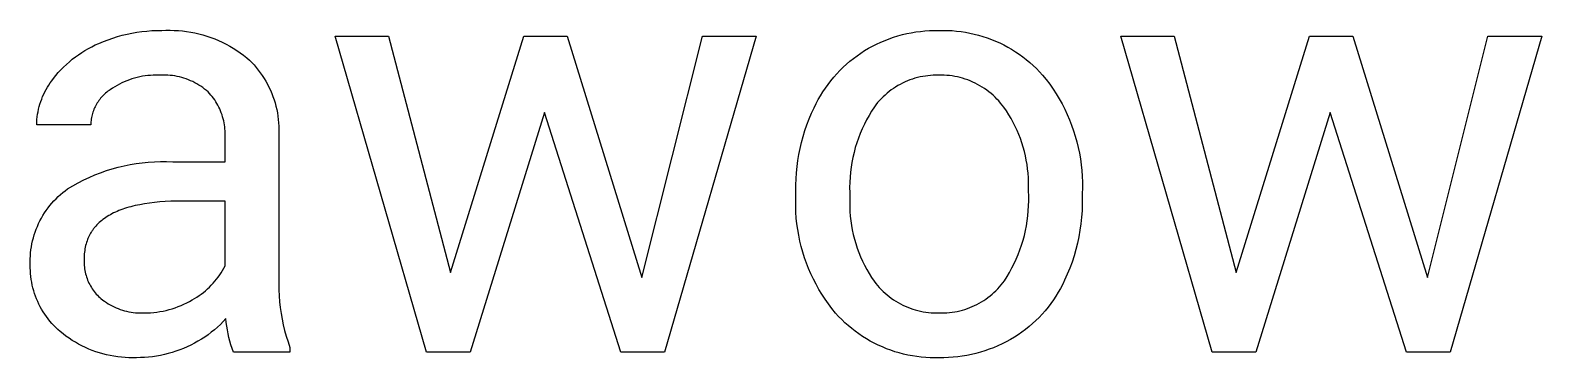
# Model space of a CAD drawing. Header units: millimetres. Extents: x 1383 to 4664, y -160 to 2132.
# Drawn here: x 3703.4 to 3797.7, y -18.7 to 1.7 of the extents above; entities that cross this region are included whole.
import ezdxf

# ---------------------------------------------------------------- set-up
doc = ezdxf.new("R2010")
doc.units = ezdxf.units.MM
doc.header["$MEASUREMENT"] = 0
doc.layers.add('Domyślny', color=7, linetype='Continuous', true_color=0x000000)

msp = doc.modelspace()

# ---------------------------------------------------------------- linework, layer by layer
at = {"layer": 'Domyślny'}
for p, q in [((3707.681, 0.915), (3707.967, 1.037)), ((3707.967, 1.037), (3708.257, 1.148)), ((3708.257, 1.148), (3708.55, 1.25)), ((3708.55, 1.25), (3708.847, 1.343)), ((3708.847, 1.343), (3709.146, 1.425)), ((3709.146, 1.425), (3709.448, 1.498)), ((3709.448, 1.498), (3709.753, 1.561)), ((3709.753, 1.561), (3710.059, 1.613)), ((3710.059, 1.613), (3710.366, 1.656)), ((3710.366, 1.656), (3710.675, 1.688)), ((3710.675, 1.688), (3710.985, 1.71)), ((3710.985, 1.71), (3711.296, 1.722)), ((3711.296, 1.722), (3711.606, 1.723)), ((3711.606, 1.723), (3711.866, 1.734)), ((3711.866, 1.734), (3712.125, 1.736)), ((3712.125, 1.736), (3712.384, 1.73)), ((3712.384, 1.73), (3712.643, 1.715)), ((3712.643, 1.715), (3712.902, 1.691)), ((3712.902, 1.691), (3713.159, 1.658)), ((3713.159, 1.658), (3713.415, 1.617)), ((3713.415, 1.617), (3713.67, 1.568)), ((3713.67, 1.568), (3713.923, 1.51)), ((3713.923, 1.51), (3714.174, 1.443)), ((3714.174, 1.443), (3714.422, 1.368)), ((3714.422, 1.368), (3714.668, 1.285)), ((3714.668, 1.285), (3714.91, 1.193)), ((3714.91, 1.193), (3715.15, 1.094)), ((3715.15, 1.094), (3715.386, 0.986)), ((3715.386, 0.986), (3715.619, 0.871)), ((3728.113, -18.327), (3722.419, 1.375)), ((3722.419, 1.375), (3725.756, 1.375)), ((3725.756, 1.375), (3729.619, -13.375)), ((3729.619, -13.375), (3734.188, 1.375)), ((3734.188, 1.375), (3736.89, 1.375)), ((3736.89, 1.375), (3741.552, -13.685)), ((3741.552, -13.685), (3745.322, 1.375)), ((3748.676, 1.375), (3742.966, -18.327)), ((3745.322, 1.375), (3748.676, 1.375)), ((3756.191, 0.877), (3756.45, 0.997)), ((3756.45, 0.997), (3756.713, 1.107)), ((3756.713, 1.107), (3756.979, 1.209)), ((3756.979, 1.209), (3757.248, 1.302)), ((3757.248, 1.302), (3757.521, 1.386)), ((3757.521, 1.386), (3757.796, 1.461)), ((3757.796, 1.461), (3758.073, 1.526)), ((3758.073, 1.526), (3758.353, 1.583)), ((3758.353, 1.583), (3758.634, 1.63)), ((3758.634, 1.63), (3758.917, 1.667)), ((3758.917, 1.667), (3759.2, 1.695)), ((3759.2, 1.695), (3759.485, 1.714)), ((3759.485, 1.714), (3759.77, 1.723)), ((3759.77, 1.723), (3760.055, 1.723)), ((3760.055, 1.723), (3760.335, 1.728)), ((3760.335, 1.728), (3760.615, 1.724)), ((3760.615, 1.724), (3760.895, 1.71)), ((3760.895, 1.71), (3761.175, 1.687)), ((3761.175, 1.687), (3761.453, 1.654)), ((3761.453, 1.654), (3761.73, 1.612)), ((3761.73, 1.612), (3762.006, 1.561)), ((3762.006, 1.561), (3762.279, 1.5)), ((3762.279, 1.5), (3762.551, 1.43)), ((3762.551, 1.43), (3762.819, 1.351)), ((3762.819, 1.351), (3763.085, 1.262)), ((3763.085, 1.262), (3763.348, 1.165)), ((3763.348, 1.165), (3763.608, 1.059)), ((3763.608, 1.059), (3763.863, 0.944)), ((3763.863, 0.944), (3764.115, 0.821)), ((3777.106, -18.327), (3771.412, 1.375)), ((3771.412, 1.375), (3774.75, 1.375)), ((3774.75, 1.375), (3778.613, -13.375)), ((3778.613, -13.375), (3783.181, 1.375)), ((3783.181, 1.375), (3785.884, 1.375)), ((3785.884, 1.375), (3790.545, -13.685)), ((3790.545, -13.685), (3794.315, 1.375)), ((3797.669, 1.375), (3791.959, -18.327)), ((3794.315, 1.375), (3797.669, 1.375)), ((3706.031, -0.076), (3706.222, 0.072)), ((3706.222, 0.072), (3706.417, 0.213)), ((3706.417, 0.213), (3706.617, 0.348)), ((3706.617, 0.348), (3706.822, 0.476)), ((3706.822, 0.476), (3707.031, 0.596)), ((3707.031, 0.596), (3707.244, 0.71)), ((3707.244, 0.71), (3707.461, 0.817)), ((3707.461, 0.817), (3707.681, 0.915)), ((3715.619, 0.871), (3715.847, 0.748)), ((3715.847, 0.748), (3716.071, 0.617)), ((3716.071, 0.617), (3716.291, 0.479)), ((3716.291, 0.479), (3716.506, 0.334)), ((3716.506, 0.334), (3716.715, 0.181)), ((3716.715, 0.181), (3716.92, 0.022)), ((3716.92, 0.022), (3717.073, -0.122)), ((3754.743, -0.02), (3754.97, 0.151)), ((3754.97, 0.151), (3755.202, 0.314)), ((3755.202, 0.314), (3755.44, 0.469)), ((3755.44, 0.469), (3755.686, 0.613)), ((3755.686, 0.613), (3755.936, 0.749)), ((3755.936, 0.749), (3756.191, 0.877)), ((3764.115, 0.821), (3764.362, 0.689)), ((3764.362, 0.689), (3764.605, 0.548)), ((3764.605, 0.548), (3764.843, 0.4)), ((3764.843, 0.4), (3765.075, 0.244)), ((3765.075, 0.244), (3765.303, 0.079)), ((3765.303, 0.079), (3765.524, -0.092)), ((3705.002, -1.092), (3705.159, -0.908)), ((3705.159, -0.908), (3705.322, -0.73)), ((3705.322, -0.73), (3705.491, -0.558)), ((3705.491, -0.558), (3705.665, -0.391)), ((3705.665, -0.391), (3705.846, -0.231)), ((3705.846, -0.231), (3706.031, -0.076)), ((3717.073, -0.122), (3717.22, -0.272)), ((3717.22, -0.272), (3717.362, -0.426)), ((3717.362, -0.426), (3717.499, -0.586)), ((3717.499, -0.586), (3717.63, -0.75)), ((3717.63, -0.75), (3717.756, -0.918)), ((3717.756, -0.918), (3717.876, -1.09)), ((3753.702, -0.981), (3753.897, -0.775)), ((3753.897, -0.775), (3754.099, -0.576)), ((3754.099, -0.576), (3754.308, -0.383)), ((3754.308, -0.383), (3754.522, -0.198)), ((3754.522, -0.198), (3754.743, -0.02)), ((3765.524, -0.092), (3765.74, -0.272)), ((3765.74, -0.272), (3765.949, -0.458)), ((3765.949, -0.458), (3766.152, -0.651)), ((3766.152, -0.651), (3766.348, -0.852)), ((3766.348, -0.852), (3766.537, -1.058)), ((3704.396, -1.96), (3704.478, -1.818)), ((3704.478, -1.818), (3704.564, -1.679)), ((3704.564, -1.679), (3704.655, -1.543)), ((3704.655, -1.543), (3704.751, -1.41)), ((3704.751, -1.41), (3704.852, -1.28)), ((3704.852, -1.28), (3705.002, -1.092)), ((3708.536, -1.874), (3708.397, -1.97)), ((3708.678, -1.784), (3708.536, -1.874)), ((3708.823, -1.699), (3708.678, -1.784)), ((3708.971, -1.618), (3708.823, -1.699)), ((3709.122, -1.543), (3708.971, -1.618)), ((3709.275, -1.473), (3709.122, -1.543)), ((3709.431, -1.408), (3709.275, -1.473)), ((3709.588, -1.349), (3709.431, -1.408)), ((3709.748, -1.295), (3709.588, -1.349)), ((3709.909, -1.247), (3709.748, -1.295)), ((3710.072, -1.204), (3709.909, -1.247)), ((3710.236, -1.167), (3710.072, -1.204)), ((3710.401, -1.135), (3710.236, -1.167)), ((3710.568, -1.109), (3710.401, -1.135)), ((3710.735, -1.089), (3710.568, -1.109)), ((3710.903, -1.075), (3710.735, -1.089)), ((3711.071, -1.066), (3710.903, -1.075)), ((3711.239, -1.063), (3711.071, -1.066)), ((3711.408, -1.066), (3711.239, -1.063)), ((3711.553, -1.058), (3711.408, -1.066)), ((3711.699, -1.055), (3711.553, -1.058)), ((3711.846, -1.057), (3711.699, -1.055)), ((3711.991, -1.064), (3711.846, -1.057)), ((3712.137, -1.076), (3711.991, -1.064)), ((3712.282, -1.094), (3712.137, -1.076)), ((3712.427, -1.116), (3712.282, -1.094)), ((3712.57, -1.143), (3712.427, -1.116)), ((3712.713, -1.175), (3712.57, -1.143)), ((3712.854, -1.212), (3712.713, -1.175)), ((3712.994, -1.254), (3712.854, -1.212)), ((3713.132, -1.301), (3712.994, -1.254)), ((3713.269, -1.352), (3713.132, -1.301)), ((3713.404, -1.408), (3713.269, -1.352)), ((3713.537, -1.469), (3713.404, -1.408)), ((3713.667, -1.534), (3713.537, -1.469)), ((3713.796, -1.604), (3713.667, -1.534)), ((3713.921, -1.678), (3713.796, -1.604)), ((3714.045, -1.757), (3713.921, -1.678)), ((3714.165, -1.84), (3714.045, -1.757)), ((3714.282, -1.927), (3714.165, -1.84)), ((3717.876, -1.09), (3717.99, -1.266)), ((3717.99, -1.266), (3718.098, -1.447)), ((3718.098, -1.447), (3718.199, -1.63)), ((3718.199, -1.63), (3718.295, -1.818)), ((3718.295, -1.818), (3718.384, -2.008)), ((3752.836, -2.103), (3752.994, -1.867)), ((3752.994, -1.867), (3753.16, -1.637)), ((3753.16, -1.637), (3753.333, -1.413)), ((3753.333, -1.413), (3753.514, -1.194)), ((3753.514, -1.194), (3753.702, -0.981)), ((3757.375, -1.803), (3757.236, -1.893)), ((3757.517, -1.717), (3757.375, -1.803)), ((3757.661, -1.636), (3757.517, -1.717)), ((3757.809, -1.56), (3757.661, -1.636)), ((3757.959, -1.49), (3757.809, -1.56)), ((3758.111, -1.424), (3757.959, -1.49)), ((3758.266, -1.364), (3758.111, -1.424)), ((3758.422, -1.309), (3758.266, -1.364)), ((3758.581, -1.26), (3758.422, -1.309)), ((3758.741, -1.216), (3758.581, -1.26)), ((3758.902, -1.178), (3758.741, -1.216)), ((3759.065, -1.145), (3758.902, -1.178)), ((3759.228, -1.117), (3759.065, -1.145)), ((3759.393, -1.096), (3759.228, -1.117)), ((3759.558, -1.08), (3759.393, -1.096)), ((3759.723, -1.07), (3759.558, -1.08)), ((3759.889, -1.065), (3759.723, -1.07)), ((3760.055, -1.066), (3759.889, -1.065)), ((3760.223, -1.065), (3760.055, -1.066)), ((3760.392, -1.069), (3760.223, -1.065)), ((3760.56, -1.079), (3760.392, -1.069)), ((3760.728, -1.095), (3760.56, -1.079)), ((3760.895, -1.116), (3760.728, -1.095)), ((3761.061, -1.143), (3760.895, -1.116)), ((3761.226, -1.176), (3761.061, -1.143)), ((3761.39, -1.215), (3761.226, -1.176)), ((3761.553, -1.26), (3761.39, -1.215)), ((3761.714, -1.309), (3761.553, -1.26)), ((3761.873, -1.365), (3761.714, -1.309)), ((3762.03, -1.426), (3761.873, -1.365)), ((3762.185, -1.492), (3762.03, -1.426)), ((3762.337, -1.564), (3762.185, -1.492)), ((3762.487, -1.641), (3762.337, -1.564)), ((3762.634, -1.723), (3762.487, -1.641)), ((3762.779, -1.81), (3762.634, -1.723)), ((3762.92, -1.902), (3762.779, -1.81)), ((3766.537, -1.058), (3766.765, -1.341)), ((3766.765, -1.341), (3766.983, -1.631)), ((3766.983, -1.631), (3767.191, -1.928)), ((3704.014, -2.865), (3704.065, -2.709)), ((3704.065, -2.709), (3704.121, -2.555)), ((3704.121, -2.555), (3704.182, -2.403)), ((3704.182, -2.403), (3704.248, -2.253)), ((3704.248, -2.253), (3704.32, -2.105)), ((3704.32, -2.105), (3704.396, -1.96)), ((3707.585, -2.795), (3707.539, -2.872)), ((3707.634, -2.719), (3707.585, -2.795)), ((3707.685, -2.646), (3707.634, -2.719)), ((3707.739, -2.574), (3707.685, -2.646)), ((3707.795, -2.504), (3707.739, -2.574)), ((3707.854, -2.436), (3707.795, -2.504)), ((3707.914, -2.37), (3707.854, -2.436)), ((3707.977, -2.306), (3707.914, -2.37)), ((3708.043, -2.244), (3707.977, -2.306)), ((3708.11, -2.184), (3708.043, -2.244)), ((3708.179, -2.127), (3708.11, -2.184)), ((3708.25, -2.072), (3708.179, -2.127)), ((3708.323, -2.02), (3708.25, -2.072)), ((3708.397, -1.97), (3708.323, -2.02)), ((3714.397, -2.018), (3714.282, -1.927)), ((3714.508, -2.113), (3714.397, -2.018)), ((3714.595, -2.207), (3714.508, -2.113)), ((3714.68, -2.304), (3714.595, -2.207)), ((3714.76, -2.404), (3714.68, -2.304)), ((3714.838, -2.507), (3714.76, -2.404)), ((3714.912, -2.612), (3714.838, -2.507)), ((3714.982, -2.719), (3714.912, -2.612)), ((3715.049, -2.829), (3714.982, -2.719)), ((3718.384, -2.008), (3718.466, -2.201)), ((3718.466, -2.201), (3718.541, -2.397)), ((3718.541, -2.397), (3718.61, -2.595)), ((3718.61, -2.595), (3718.673, -2.796)), ((3718.673, -2.796), (3718.728, -2.998)), ((3752.41, -2.84), (3752.544, -2.59)), ((3752.544, -2.59), (3752.686, -2.344)), ((3752.686, -2.344), (3752.836, -2.103)), ((3756.252, -2.778), (3756.148, -2.907)), ((3756.361, -2.653), (3756.252, -2.778)), ((3756.475, -2.532), (3756.361, -2.653)), ((3756.592, -2.415), (3756.475, -2.532)), ((3756.714, -2.302), (3756.592, -2.415)), ((3756.839, -2.193), (3756.714, -2.302)), ((3756.968, -2.089), (3756.839, -2.193)), ((3757.1, -1.989), (3756.968, -2.089)), ((3757.236, -1.893), (3757.1, -1.989)), ((3763.058, -1.999), (3762.92, -1.902)), ((3763.192, -2.1), (3763.058, -1.999)), ((3763.323, -2.206), (3763.192, -2.1)), ((3763.45, -2.317), (3763.323, -2.206)), ((3763.573, -2.432), (3763.45, -2.317)), ((3763.693, -2.551), (3763.573, -2.432)), ((3763.808, -2.674), (3763.693, -2.551)), ((3763.918, -2.801), (3763.808, -2.674)), ((3764.025, -2.932), (3763.918, -2.801)), ((3767.191, -1.928), (3767.389, -2.233)), ((3767.389, -2.233), (3767.577, -2.543)), ((3767.577, -2.543), (3767.754, -2.86)), ((3703.827, -3.828), (3703.844, -3.665)), ((3703.844, -3.665), (3703.867, -3.503)), ((3703.867, -3.503), (3703.896, -3.342)), ((3703.896, -3.342), (3703.93, -3.181)), ((3703.93, -3.181), (3703.969, -3.022)), ((3703.969, -3.022), (3704.014, -2.865)), ((3707.228, -3.71), (3707.213, -3.798)), ((3707.246, -3.622), (3707.228, -3.71)), ((3707.267, -3.534), (3707.246, -3.622)), ((3707.291, -3.448), (3707.267, -3.534)), ((3707.318, -3.362), (3707.291, -3.448)), ((3707.348, -3.278), (3707.318, -3.362)), ((3707.381, -3.194), (3707.348, -3.278)), ((3707.416, -3.111), (3707.381, -3.194)), ((3707.454, -3.03), (3707.416, -3.111)), ((3707.495, -2.95), (3707.454, -3.03)), ((3707.539, -2.872), (3707.495, -2.95)), ((3715.112, -2.942), (3715.049, -2.829)), ((3715.171, -3.056), (3715.112, -2.942)), ((3715.226, -3.172), (3715.171, -3.056)), ((3715.277, -3.29), (3715.226, -3.172)), ((3715.324, -3.41), (3715.277, -3.29)), ((3715.367, -3.531), (3715.324, -3.41)), ((3715.406, -3.653), (3715.367, -3.531)), ((3715.44, -3.777), (3715.406, -3.653)), ((3718.728, -2.998), (3718.776, -3.203)), ((3718.776, -3.203), (3718.817, -3.409)), ((3718.817, -3.409), (3718.851, -3.616)), ((3718.851, -3.616), (3718.879, -3.824)), ((3735.476, -3.396), (3730.834, -18.327)), ((3740.244, -18.327), (3735.476, -3.396)), ((3751.978, -3.797), (3752.126, -3.443)), ((3752.126, -3.443), (3752.285, -3.095)), ((3752.285, -3.095), (3752.41, -2.84)), ((3755.716, -3.571), (3755.565, -3.845)), ((3755.877, -3.302), (3755.716, -3.571)), ((3756.047, -3.039), (3755.877, -3.302)), ((3756.148, -2.907), (3756.047, -3.039)), ((3764.126, -3.066), (3764.025, -2.932)), ((3764.283, -3.295), (3764.126, -3.066)), ((3764.432, -3.528), (3764.283, -3.295)), ((3764.573, -3.767), (3764.432, -3.528)), ((3764.706, -4.01), (3764.573, -3.767)), ((3767.754, -2.86), (3767.92, -3.183)), ((3767.92, -3.183), (3768.075, -3.511)), ((3768.075, -3.511), (3768.218, -3.845)), ((3784.47, -3.396), (3779.828, -18.327)), ((3789.237, -18.327), (3784.47, -3.396)), ((3703.81, -4.156), (3703.815, -3.992)), ((3707.182, -4.156), (3703.81, -4.156)), ((3703.815, -3.992), (3703.827, -3.828)), ((3707.185, -4.066), (3707.182, -4.156)), ((3707.191, -3.976), (3707.185, -4.066)), ((3707.201, -3.887), (3707.191, -3.976)), ((3707.213, -3.798), (3707.201, -3.887)), ((3715.471, -3.902), (3715.44, -3.777)), ((3715.497, -4.028), (3715.471, -3.902)), ((3715.519, -4.155), (3715.497, -4.028)), ((3715.537, -4.282), (3715.519, -4.155)), ((3715.55, -4.41), (3715.537, -4.282)), ((3715.559, -4.538), (3715.55, -4.41)), ((3715.563, -4.667), (3715.559, -4.538)), ((3715.564, -4.795), (3715.563, -4.667)), ((3718.879, -3.824), (3718.899, -4.033)), ((3718.899, -4.033), (3718.911, -4.243)), ((3718.911, -4.243), (3718.917, -4.453)), ((3718.917, -4.453), (3718.916, -4.662)), ((3718.916, -4.662), (3718.916, -13.723)), ((3751.605, -4.885), (3751.718, -4.519)), ((3751.718, -4.519), (3751.842, -4.156)), ((3751.842, -4.156), (3751.978, -3.797)), ((3755.168, -4.696), (3755.055, -4.989)), ((3755.29, -4.408), (3755.168, -4.696)), ((3755.423, -4.124), (3755.29, -4.408)), ((3755.565, -3.845), (3755.423, -4.124)), ((3764.831, -4.257), (3764.706, -4.01)), ((3764.948, -4.508), (3764.831, -4.257)), ((3765.056, -4.763), (3764.948, -4.508)), ((3768.218, -3.845), (3768.351, -4.182)), ((3768.351, -4.182), (3768.472, -4.525)), ((3768.472, -4.525), (3768.581, -4.871)), ((3715.559, -4.924), (3715.564, -4.795)), ((3715.559, -6.471), (3715.559, -4.924)), ((3751.342, -6.005), (3751.418, -5.629)), ((3751.418, -5.629), (3751.505, -5.255)), ((3751.505, -5.255), (3751.605, -4.885)), ((3754.861, -5.584), (3754.78, -5.887)), ((3754.953, -5.285), (3754.861, -5.584)), ((3755.055, -4.989), (3754.953, -5.285)), ((3765.156, -5.021), (3765.056, -4.763)), ((3765.247, -5.283), (3765.156, -5.021)), ((3765.33, -5.548), (3765.247, -5.283)), ((3765.403, -5.815), (3765.33, -5.548)), ((3768.581, -4.871), (3768.679, -5.22)), ((3768.679, -5.22), (3768.764, -5.573)), ((3768.764, -5.573), (3768.838, -5.928)), ((3709.632, -6.635), (3710.009, -6.572)), ((3710.009, -6.572), (3710.388, -6.522)), ((3710.388, -6.522), (3710.768, -6.486)), ((3710.768, -6.486), (3711.15, -6.462)), ((3711.15, -6.462), (3711.532, -6.452)), ((3711.532, -6.452), (3711.914, -6.455)), ((3711.914, -6.455), (3712.296, -6.471)), ((3712.296, -6.471), (3715.559, -6.471)), ((3751.228, -6.763), (3751.279, -6.383)), ((3751.279, -6.383), (3751.342, -6.005)), ((3754.648, -6.499), (3754.598, -6.809)), ((3754.709, -6.192), (3754.648, -6.499)), ((3754.78, -5.887), (3754.709, -6.192)), ((3765.468, -6.084), (3765.403, -5.815)), ((3765.524, -6.355), (3765.468, -6.084)), ((3765.57, -6.628), (3765.524, -6.355)), ((3768.838, -5.928), (3768.899, -6.286)), ((3768.899, -6.286), (3768.949, -6.646)), ((3706.74, -7.597), (3707.085, -7.434)), ((3707.085, -7.434), (3707.436, -7.282)), ((3707.436, -7.282), (3707.792, -7.143)), ((3707.792, -7.143), (3708.153, -7.016)), ((3708.153, -7.016), (3708.517, -6.901)), ((3708.517, -6.901), (3708.886, -6.8)), ((3708.886, -6.8), (3709.257, -6.711)), ((3709.257, -6.711), (3709.632, -6.635)), ((3751.152, -7.91), (3751.165, -7.527)), ((3751.165, -7.527), (3751.19, -7.145)), ((3751.19, -7.145), (3751.228, -6.763)), ((3754.53, -7.431), (3754.513, -7.744)), ((3754.559, -7.119), (3754.53, -7.431)), ((3754.598, -6.809), (3754.559, -7.119)), ((3765.608, -6.903), (3765.57, -6.628)), ((3765.637, -7.179), (3765.608, -6.903)), ((3765.656, -7.455), (3765.637, -7.179)), ((3765.666, -7.732), (3765.656, -7.455)), ((3768.949, -6.646), (3768.986, -7.007)), ((3768.986, -7.007), (3769.011, -7.369)), ((3769.011, -7.369), (3769.024, -7.732)), ((3705.293, -8.511), (3705.439, -8.389)), ((3705.439, -8.389), (3705.588, -8.271)), ((3705.588, -8.271), (3705.741, -8.159)), ((3705.741, -8.159), (3706.068, -7.96)), ((3706.068, -7.96), (3706.401, -7.773)), ((3706.401, -7.773), (3706.74, -7.597)), ((3751.152, -8.294), (3751.152, -7.91)), ((3751.152, -8.531), (3751.152, -8.294)), ((3754.513, -7.744), (3754.506, -8.057)), ((3754.506, -8.057), (3754.51, -8.371)), ((3754.51, -8.371), (3754.525, -8.683)), ((3765.659, -8.286), (3765.667, -8.009)), ((3765.672, -8.596), (3765.659, -8.286)), ((3765.667, -8.009), (3765.666, -7.732)), ((3769.024, -8.095), (3769.012, -8.457)), ((3769.012, -8.457), (3769.012, -8.694)), ((3769.024, -7.732), (3769.024, -8.095)), ((3704.407, -9.497), (3704.519, -9.343)), ((3704.519, -9.343), (3704.636, -9.194)), ((3704.636, -9.194), (3704.758, -9.048)), ((3704.758, -9.048), (3704.885, -8.907)), ((3704.885, -8.907), (3705.016, -8.77)), ((3705.016, -8.77), (3705.153, -8.638)), ((3705.153, -8.638), (3705.293, -8.511)), ((3709.174, -9.421), (3709.055, -9.464)), ((3709.296, -9.379), (3709.174, -9.421)), ((3709.42, -9.34), (3709.296, -9.379)), ((3709.548, -9.302), (3709.42, -9.34)), ((3709.679, -9.265), (3709.548, -9.302)), ((3709.813, -9.231), (3709.679, -9.265)), ((3709.95, -9.198), (3709.813, -9.231)), ((3710.233, -9.138), (3709.95, -9.198)), ((3710.528, -9.085), (3710.233, -9.138)), ((3710.835, -9.039), (3710.528, -9.085)), ((3711.154, -9.001), (3710.835, -9.039)), ((3711.485, -8.969), (3711.154, -9.001)), ((3711.829, -8.944), (3711.485, -8.969)), ((3712.184, -8.926), (3711.829, -8.944)), ((3712.551, -8.916), (3712.184, -8.926)), ((3712.93, -8.912), (3712.551, -8.916)), ((3715.559, -8.912), (3712.93, -8.912)), ((3715.559, -12.944), (3715.559, -8.912)), ((3751.141, -8.892), (3751.152, -8.531)), ((3751.141, -9.254), (3751.141, -8.892)), ((3751.154, -9.615), (3751.141, -9.254)), ((3754.525, -8.683), (3754.515, -8.975)), ((3754.515, -8.975), (3754.516, -9.267)), ((3754.516, -9.267), (3754.527, -9.559)), ((3765.649, -9.527), (3765.667, -9.217)), ((3765.667, -9.217), (3765.675, -8.907)), ((3765.675, -8.907), (3765.672, -8.596)), ((3769.012, -9.103), (3768.997, -9.512)), ((3769.012, -8.694), (3769.012, -9.103)), ((3703.853, -10.49), (3703.931, -10.317)), ((3703.931, -10.317), (3704.015, -10.147)), ((3704.015, -10.147), (3704.104, -9.979)), ((3704.104, -9.979), (3704.2, -9.815)), ((3704.2, -9.815), (3704.301, -9.654)), ((3704.301, -9.654), (3704.407, -9.497)), ((3707.632, -10.324), (3707.562, -10.396)), ((3707.706, -10.255), (3707.632, -10.324)), ((3707.783, -10.187), (3707.706, -10.255)), ((3707.863, -10.121), (3707.783, -10.187)), ((3707.945, -10.056), (3707.863, -10.121)), ((3708.031, -9.994), (3707.945, -10.056)), ((3708.12, -9.933), (3708.031, -9.994)), ((3708.212, -9.873), (3708.12, -9.933)), ((3708.307, -9.816), (3708.212, -9.873)), ((3708.404, -9.761), (3708.307, -9.816)), ((3708.505, -9.707), (3708.404, -9.761)), ((3708.609, -9.655), (3708.505, -9.707)), ((3708.716, -9.604), (3708.609, -9.655)), ((3708.826, -9.556), (3708.716, -9.604)), ((3708.939, -9.509), (3708.826, -9.556)), ((3709.055, -9.464), (3708.939, -9.509)), ((3751.18, -9.975), (3751.154, -9.615)), ((3751.217, -10.335), (3751.18, -9.975)), ((3751.267, -10.693), (3751.217, -10.335)), ((3754.527, -9.559), (3754.548, -9.85)), ((3754.548, -9.85), (3754.579, -10.14)), ((3754.579, -10.14), (3754.621, -10.429)), ((3765.531, -10.451), (3765.581, -10.145)), ((3765.581, -10.145), (3765.62, -9.836)), ((3765.62, -9.836), (3765.649, -9.527)), ((3768.926, -10.327), (3768.869, -10.731)), ((3768.969, -9.92), (3768.926, -10.327)), ((3768.997, -9.512), (3768.969, -9.92)), ((3703.556, -11.391), (3703.603, -11.207)), ((3703.603, -11.207), (3703.656, -11.024)), ((3703.656, -11.024), (3703.716, -10.844)), ((3703.716, -10.844), (3703.781, -10.666)), ((3703.781, -10.666), (3703.853, -10.49)), ((3706.982, -11.299), (3706.948, -11.392)), ((3707.001, -11.253), (3706.982, -11.299)), ((3707.02, -11.208), (3707.001, -11.253)), ((3707.04, -11.163), (3707.02, -11.208)), ((3707.06, -11.119), (3707.04, -11.163)), ((3707.082, -11.075), (3707.06, -11.119)), ((3707.104, -11.031), (3707.082, -11.075)), ((3707.127, -10.988), (3707.104, -11.031)), ((3707.151, -10.946), (3707.127, -10.988)), ((3707.175, -10.904), (3707.151, -10.946)), ((3707.2, -10.862), (3707.175, -10.904)), ((3707.226, -10.821), (3707.2, -10.862)), ((3707.253, -10.78), (3707.226, -10.821)), ((3707.281, -10.74), (3707.253, -10.78)), ((3707.309, -10.7), (3707.281, -10.74)), ((3707.338, -10.66), (3707.309, -10.7)), ((3707.367, -10.621), (3707.338, -10.66)), ((3707.398, -10.582), (3707.367, -10.621)), ((3707.429, -10.544), (3707.398, -10.582)), ((3707.494, -10.469), (3707.429, -10.544)), ((3707.562, -10.396), (3707.494, -10.469)), ((3751.329, -11.049), (3751.267, -10.693)), ((3751.403, -11.403), (3751.329, -11.049)), ((3754.621, -10.429), (3754.672, -10.716)), ((3754.672, -10.716), (3754.733, -11.002)), ((3754.733, -11.002), (3754.805, -11.285)), ((3754.805, -11.285), (3754.886, -11.565)), ((3765.32, -11.358), (3765.401, -11.058)), ((3765.401, -11.058), (3765.471, -10.756)), ((3765.471, -10.756), (3765.531, -10.451)), ((3768.798, -11.134), (3768.712, -11.534)), ((3768.869, -10.731), (3768.798, -11.134)), ((3703.417, -12.329), (3703.432, -12.139)), ((3703.432, -12.139), (3703.453, -11.951)), ((3703.453, -11.951), (3703.481, -11.763)), ((3703.481, -11.763), (3703.515, -11.576)), ((3703.515, -11.576), (3703.556, -11.391)), ((3706.779, -12.196), (3706.771, -12.305)), ((3706.789, -12.09), (3706.779, -12.196)), ((3706.803, -11.985), (3706.789, -12.09)), ((3706.82, -11.881), (3706.803, -11.985)), ((3706.839, -11.78), (3706.82, -11.881)), ((3706.862, -11.68), (3706.839, -11.78)), ((3706.887, -11.582), (3706.862, -11.68)), ((3706.916, -11.486), (3706.887, -11.582)), ((3706.948, -11.392), (3706.916, -11.486)), ((3751.488, -11.754), (3751.403, -11.403)), ((3751.586, -12.102), (3751.488, -11.754)), ((3751.695, -12.446), (3751.586, -12.102)), ((3754.886, -11.565), (3754.977, -11.843)), ((3754.977, -11.843), (3755.077, -12.117)), ((3755.077, -12.117), (3755.187, -12.387)), ((3764.898, -12.526), (3765.018, -12.239)), ((3765.018, -12.239), (3765.129, -11.949)), ((3765.129, -11.949), (3765.23, -11.655)), ((3765.23, -11.655), (3765.32, -11.358)), ((3768.614, -11.931), (3768.501, -12.324)), ((3768.712, -11.534), (3768.614, -11.931)), ((3703.407, -12.708), (3703.409, -12.518)), ((3703.412, -12.898), (3703.407, -12.708)), ((3703.409, -12.518), (3703.417, -12.329)), ((3703.411, -13.078), (3703.412, -12.898)), ((3703.416, -13.259), (3703.411, -13.078)), ((3706.765, -12.527), (3706.762, -12.63)), ((3706.762, -12.63), (3706.762, -12.733)), ((3706.762, -12.733), (3706.765, -12.836)), ((3706.767, -12.415), (3706.765, -12.527)), ((3706.765, -12.836), (3706.772, -12.939)), ((3706.771, -12.305), (3706.767, -12.415)), ((3706.772, -12.939), (3706.782, -13.041)), ((3706.782, -13.041), (3706.796, -13.143)), ((3706.796, -13.143), (3706.813, -13.245)), ((3715.4, -13.237), (3715.482, -13.092)), ((3715.482, -13.092), (3715.559, -12.944)), ((3751.816, -12.787), (3751.695, -12.446)), ((3751.949, -13.123), (3751.816, -12.787)), ((3752.092, -13.455), (3751.949, -13.123)), ((3755.187, -12.387), (3755.306, -12.653)), ((3755.306, -12.653), (3755.435, -12.915)), ((3755.435, -12.915), (3755.572, -13.173)), ((3755.572, -13.173), (3755.719, -13.425)), ((3764.479, -13.358), (3764.628, -13.085)), ((3764.628, -13.085), (3764.767, -12.808)), ((3764.767, -12.808), (3764.898, -12.526)), ((3768.235, -13.097), (3768.082, -13.476)), ((3768.375, -12.713), (3768.235, -13.097)), ((3768.501, -12.324), (3768.375, -12.713)), ((3703.427, -13.439), (3703.416, -13.259)), ((3703.444, -13.619), (3703.427, -13.439)), ((3703.468, -13.798), (3703.444, -13.619)), ((3703.498, -13.976), (3703.468, -13.798)), ((3703.533, -14.153), (3703.498, -13.976)), ((3706.813, -13.245), (3706.833, -13.345)), ((3706.833, -13.345), (3706.857, -13.446)), ((3706.857, -13.446), (3706.885, -13.545)), ((3706.885, -13.545), (3706.915, -13.643)), ((3706.915, -13.643), (3706.949, -13.74)), ((3706.949, -13.74), (3706.986, -13.836)), ((3706.986, -13.836), (3707.026, -13.931)), ((3707.026, -13.931), (3707.07, -14.024)), ((3707.07, -14.024), (3707.117, -14.116)), ((3707.117, -14.116), (3707.166, -14.206)), ((3714.697, -14.163), (3714.811, -14.041)), ((3714.811, -14.041), (3714.92, -13.916)), ((3714.92, -13.916), (3715.025, -13.787)), ((3715.025, -13.787), (3715.126, -13.654)), ((3715.126, -13.654), (3715.222, -13.518)), ((3715.222, -13.518), (3715.314, -13.379)), ((3715.314, -13.379), (3715.4, -13.237)), ((3718.916, -13.723), (3718.907, -14.09)), ((3718.907, -14.09), (3718.911, -14.456)), ((3752.247, -13.781), (3752.092, -13.455)), ((3752.413, -14.102), (3752.247, -13.781)), ((3752.59, -14.418), (3752.413, -14.102)), ((3755.719, -13.425), (3755.874, -13.672)), ((3755.874, -13.672), (3756.038, -13.914)), ((3756.038, -13.914), (3756.139, -14.047)), ((3756.139, -14.047), (3756.246, -14.177)), ((3763.955, -14.144), (3764.056, -14.017)), ((3764.056, -14.017), (3764.154, -13.887)), ((3764.154, -13.887), (3764.321, -13.625)), ((3764.321, -13.625), (3764.479, -13.358)), ((3767.792, -14.104), (3767.66, -14.354)), ((3767.916, -13.85), (3767.792, -14.104)), ((3768.082, -13.476), (3767.916, -13.85)), ((3703.575, -14.329), (3703.533, -14.153)), ((3703.623, -14.503), (3703.575, -14.329)), ((3703.677, -14.675), (3703.623, -14.503)), ((3703.736, -14.845), (3703.677, -14.675)), ((3703.801, -15.014), (3703.736, -14.845)), ((3703.872, -15.18), (3703.801, -15.014)), ((3707.166, -14.206), (3707.219, -14.294)), ((3707.219, -14.294), (3707.274, -14.381)), ((3707.274, -14.381), (3707.333, -14.466)), ((3707.333, -14.466), (3707.394, -14.548)), ((3707.394, -14.548), (3707.458, -14.629)), ((3707.458, -14.629), (3707.525, -14.707)), ((3707.525, -14.707), (3707.594, -14.783)), ((3707.594, -14.783), (3707.666, -14.857)), ((3707.666, -14.857), (3707.74, -14.928)), ((3707.74, -14.928), (3707.817, -14.997)), ((3707.817, -14.997), (3707.926, -15.082)), ((3713.34, -15.166), (3713.511, -15.069)), ((3713.511, -15.069), (3713.655, -14.987)), ((3713.655, -14.987), (3713.797, -14.9)), ((3713.797, -14.9), (3713.936, -14.808)), ((3713.936, -14.808), (3714.072, -14.711)), ((3714.072, -14.711), (3714.204, -14.61)), ((3714.204, -14.61), (3714.333, -14.505)), ((3714.333, -14.505), (3714.458, -14.395)), ((3714.458, -14.395), (3714.58, -14.281)), ((3714.58, -14.281), (3714.697, -14.163)), ((3718.911, -14.456), (3718.927, -14.822)), ((3718.927, -14.822), (3718.955, -15.187)), ((3752.777, -14.727), (3752.59, -14.418)), ((3752.974, -15.029), (3752.777, -14.727)), ((3753.182, -15.325), (3752.974, -15.029)), ((3756.246, -14.177), (3756.356, -14.302)), ((3756.356, -14.302), (3756.471, -14.424)), ((3756.471, -14.424), (3756.59, -14.542)), ((3756.59, -14.542), (3756.712, -14.656)), ((3756.712, -14.656), (3756.839, -14.765)), ((3756.839, -14.765), (3756.97, -14.87)), ((3756.97, -14.87), (3757.104, -14.971)), ((3757.104, -14.971), (3757.241, -15.066)), ((3757.241, -15.066), (3757.382, -15.157)), ((3762.866, -15.113), (3763.001, -15.022)), ((3763.001, -15.022), (3763.132, -14.927)), ((3763.132, -14.927), (3763.261, -14.827)), ((3763.261, -14.827), (3763.386, -14.723)), ((3763.386, -14.723), (3763.507, -14.615)), ((3763.507, -14.615), (3763.625, -14.503)), ((3763.625, -14.503), (3763.739, -14.387)), ((3763.739, -14.387), (3763.849, -14.267)), ((3763.849, -14.267), (3763.955, -14.144)), ((3767.215, -15.076), (3767.05, -15.306)), ((3767.371, -14.84), (3767.215, -15.076)), ((3767.52, -14.6), (3767.371, -14.84)), ((3767.66, -14.354), (3767.52, -14.6)), ((3703.949, -15.343), (3703.872, -15.18)), ((3704.031, -15.504), (3703.949, -15.343)), ((3704.119, -15.662), (3704.031, -15.504)), ((3704.212, -15.817), (3704.119, -15.662)), ((3704.31, -15.968), (3704.212, -15.817)), ((3704.414, -16.116), (3704.31, -15.968)), ((3707.926, -15.082), (3708.038, -15.163)), ((3708.038, -15.163), (3708.153, -15.24)), ((3708.153, -15.24), (3708.271, -15.314)), ((3708.271, -15.314), (3708.391, -15.383)), ((3708.391, -15.383), (3708.513, -15.448)), ((3708.513, -15.448), (3708.637, -15.509)), ((3708.637, -15.509), (3708.764, -15.565)), ((3708.764, -15.565), (3708.892, -15.618)), ((3708.892, -15.618), (3709.022, -15.665)), ((3709.022, -15.665), (3709.153, -15.709)), ((3709.153, -15.709), (3709.286, -15.747)), ((3709.286, -15.747), (3709.42, -15.781)), ((3709.42, -15.781), (3709.556, -15.811)), ((3709.556, -15.811), (3709.692, -15.836)), ((3709.692, -15.836), (3709.829, -15.856)), ((3709.829, -15.856), (3709.966, -15.872)), ((3709.966, -15.872), (3710.104, -15.883)), ((3710.104, -15.883), (3710.243, -15.889)), ((3710.243, -15.889), (3710.381, -15.89)), ((3710.381, -15.89), (3710.519, -15.886)), ((3710.519, -15.886), (3710.716, -15.883)), ((3710.716, -15.883), (3710.911, -15.873)), ((3710.911, -15.873), (3711.107, -15.857)), ((3711.107, -15.857), (3711.302, -15.834)), ((3711.302, -15.834), (3711.495, -15.805)), ((3711.495, -15.805), (3711.688, -15.769)), ((3711.688, -15.769), (3711.88, -15.727)), ((3711.88, -15.727), (3712.07, -15.678)), ((3712.07, -15.678), (3712.258, -15.624)), ((3712.258, -15.624), (3712.445, -15.562)), ((3712.445, -15.562), (3712.629, -15.495)), ((3712.629, -15.495), (3712.811, -15.422)), ((3712.811, -15.422), (3712.99, -15.342)), ((3712.99, -15.342), (3713.167, -15.257)), ((3713.167, -15.257), (3713.34, -15.166)), ((3718.955, -15.187), (3718.995, -15.551)), ((3718.995, -15.551), (3719.046, -15.914)), ((3719.046, -15.914), (3719.11, -16.275)), ((3753.4, -15.614), (3753.182, -15.325)), ((3753.627, -15.895), (3753.4, -15.614)), ((3753.816, -16.101), (3753.627, -15.895)), ((3757.382, -15.157), (3757.525, -15.243)), ((3757.525, -15.243), (3757.672, -15.324)), ((3757.672, -15.324), (3757.821, -15.4)), ((3757.821, -15.4), (3757.973, -15.471)), ((3757.973, -15.471), (3758.127, -15.536)), ((3758.127, -15.536), (3758.283, -15.596)), ((3758.283, -15.596), (3758.441, -15.65)), ((3758.441, -15.65), (3758.601, -15.7)), ((3758.601, -15.7), (3758.763, -15.743)), ((3758.763, -15.743), (3758.926, -15.781)), ((3758.926, -15.781), (3759.09, -15.813)), ((3759.09, -15.813), (3759.256, -15.84)), ((3759.256, -15.84), (3759.422, -15.861)), ((3759.422, -15.861), (3759.588, -15.876)), ((3759.588, -15.876), (3759.756, -15.885)), ((3759.756, -15.885), (3759.923, -15.889)), ((3759.923, -15.889), (3760.09, -15.886)), ((3760.09, -15.886), (3760.253, -15.889)), ((3760.253, -15.889), (3760.415, -15.886)), ((3760.415, -15.886), (3760.578, -15.877)), ((3760.578, -15.877), (3760.74, -15.863)), ((3760.74, -15.863), (3760.901, -15.844)), ((3760.901, -15.844), (3761.062, -15.819)), ((3761.062, -15.819), (3761.221, -15.788)), ((3761.221, -15.788), (3761.38, -15.753)), ((3761.38, -15.753), (3761.537, -15.712)), ((3761.537, -15.712), (3761.693, -15.665)), ((3761.693, -15.665), (3761.847, -15.614)), ((3761.847, -15.614), (3762, -15.557)), ((3762, -15.557), (3762.15, -15.496)), ((3762.15, -15.496), (3762.298, -15.429)), ((3762.298, -15.429), (3762.444, -15.357)), ((3762.444, -15.357), (3762.587, -15.28)), ((3762.587, -15.28), (3762.728, -15.199)), ((3762.728, -15.199), (3762.866, -15.113)), ((3766.511, -15.96), (3766.317, -16.165)), ((3766.698, -15.748), (3766.511, -15.96)), ((3766.878, -15.53), (3766.698, -15.748)), ((3767.05, -15.306), (3766.878, -15.53)), ((3704.522, -16.26), (3704.414, -16.116)), ((3704.635, -16.401), (3704.522, -16.26)), ((3704.753, -16.538), (3704.635, -16.401)), ((3704.876, -16.67), (3704.753, -16.538)), ((3705.003, -16.798), (3704.876, -16.67)), ((3705.134, -16.922), (3705.003, -16.798)), ((3705.27, -17.042), (3705.134, -16.922)), ((3714.889, -16.935), (3714.694, -17.093)), ((3715.079, -16.77), (3714.889, -16.935)), ((3715.263, -16.6), (3715.079, -16.77)), ((3715.442, -16.423), (3715.263, -16.6)), ((3715.614, -16.241), (3715.442, -16.423)), ((3715.635, -16.478), (3715.614, -16.241)), ((3715.665, -16.715), (3715.635, -16.478)), ((3715.702, -16.951), (3715.665, -16.715)), ((3715.747, -17.185), (3715.702, -16.951)), ((3719.11, -16.275), (3719.186, -16.633)), ((3719.186, -16.633), (3719.273, -16.989)), ((3754.011, -16.301), (3753.816, -16.101)), ((3754.213, -16.494), (3754.011, -16.301)), ((3754.422, -16.68), (3754.213, -16.494)), ((3754.637, -16.859), (3754.422, -16.68)), ((3754.857, -17.031), (3754.637, -16.859)), ((3765.474, -16.918), (3765.248, -17.088)), ((3765.694, -16.741), (3765.474, -16.918)), ((3765.908, -16.556), (3765.694, -16.741)), ((3766.115, -16.364), (3765.908, -16.556)), ((3766.317, -16.165), (3766.115, -16.364)), ((3705.451, -17.19), (3705.27, -17.042)), ((3705.637, -17.332), (3705.451, -17.19)), ((3705.828, -17.467), (3705.637, -17.332)), ((3706.023, -17.596), (3705.828, -17.467)), ((3706.223, -17.718), (3706.023, -17.596)), ((3706.426, -17.834), (3706.223, -17.718)), ((3706.634, -17.943), (3706.426, -17.834)), ((3713.422, -17.894), (3713.196, -18.002)), ((3713.645, -17.779), (3713.422, -17.894)), ((3713.864, -17.656), (3713.645, -17.779)), ((3714.078, -17.525), (3713.864, -17.656)), ((3714.288, -17.388), (3714.078, -17.525)), ((3714.494, -17.244), (3714.288, -17.388)), ((3714.694, -17.093), (3714.494, -17.244)), ((3715.799, -17.418), (3715.747, -17.185)), ((3715.859, -17.649), (3715.799, -17.418)), ((3715.927, -17.877), (3715.859, -17.649)), ((3716.002, -18.104), (3715.927, -17.877)), ((3719.273, -16.989), (3719.372, -17.341)), ((3719.372, -17.341), (3719.483, -17.691)), ((3719.483, -17.691), (3719.605, -18.036)), ((3755.084, -17.195), (3754.857, -17.031)), ((3755.316, -17.351), (3755.084, -17.195)), ((3755.553, -17.499), (3755.316, -17.351)), ((3755.795, -17.64), (3755.553, -17.499)), ((3756.041, -17.771), (3755.795, -17.64)), ((3756.292, -17.895), (3756.041, -17.771)), ((3756.547, -18.01), (3756.292, -17.895)), ((3764.016, -17.819), (3763.753, -17.941)), ((3764.275, -17.689), (3764.016, -17.819)), ((3764.529, -17.551), (3764.275, -17.689)), ((3764.779, -17.404), (3764.529, -17.551)), ((3765.016, -17.25), (3764.779, -17.404)), ((3765.248, -17.088), (3765.016, -17.25)), ((3706.845, -18.044), (3706.634, -17.943)), ((3707.059, -18.139), (3706.845, -18.044)), ((3707.276, -18.226), (3707.059, -18.139)), ((3707.496, -18.305), (3707.276, -18.226)), ((3707.719, -18.378), (3707.496, -18.305)), ((3707.944, -18.442), (3707.719, -18.378)), ((3708.171, -18.5), (3707.944, -18.442)), ((3708.399, -18.549), (3708.171, -18.5)), ((3708.63, -18.591), (3708.399, -18.549)), ((3708.861, -18.625), (3708.63, -18.591)), ((3709.094, -18.651), (3708.861, -18.625)), ((3709.327, -18.669), (3709.094, -18.651)), ((3709.561, -18.679), (3709.327, -18.669)), ((3709.795, -18.682), (3709.561, -18.679)), ((3710.029, -18.676), (3709.795, -18.682)), ((3710.28, -18.674), (3710.029, -18.676)), ((3710.531, -18.664), (3710.28, -18.674)), ((3710.781, -18.645), (3710.531, -18.664)), ((3711.031, -18.617), (3710.781, -18.645)), ((3711.279, -18.582), (3711.031, -18.617)), ((3711.526, -18.538), (3711.279, -18.582)), ((3711.772, -18.486), (3711.526, -18.538)), ((3712.015, -18.425), (3711.772, -18.486)), ((3712.257, -18.356), (3712.015, -18.425)), ((3712.496, -18.28), (3712.257, -18.356)), ((3712.732, -18.195), (3712.496, -18.28)), ((3712.965, -18.103), (3712.732, -18.195)), ((3713.196, -18.002), (3712.965, -18.103)), ((3716.085, -18.327), (3716.002, -18.104)), ((3719.605, -18.327), (3716.085, -18.327)), ((3719.605, -18.036), (3719.605, -18.327)), ((3730.834, -18.327), (3728.113, -18.327)), ((3742.966, -18.327), (3740.244, -18.327)), ((3756.806, -18.116), (3756.547, -18.01)), ((3757.068, -18.213), (3756.806, -18.116)), ((3757.333, -18.302), (3757.068, -18.213)), ((3757.601, -18.381), (3757.333, -18.302)), ((3757.872, -18.451), (3757.601, -18.381)), ((3758.145, -18.512), (3757.872, -18.451)), ((3758.419, -18.564), (3758.145, -18.512)), ((3758.696, -18.606), (3758.419, -18.564)), ((3758.973, -18.639), (3758.696, -18.606)), ((3759.252, -18.662), (3758.973, -18.639)), ((3759.531, -18.677), (3759.252, -18.662)), ((3759.811, -18.681), (3759.531, -18.677)), ((3760.09, -18.676), (3759.811, -18.681)), ((3760.38, -18.677), (3760.09, -18.676)), ((3760.669, -18.668), (3760.38, -18.677)), ((3760.958, -18.649), (3760.669, -18.668)), ((3761.247, -18.621), (3760.958, -18.649)), ((3761.534, -18.583), (3761.247, -18.621)), ((3761.819, -18.535), (3761.534, -18.583)), ((3762.103, -18.478), (3761.819, -18.535)), ((3762.385, -18.412), (3762.103, -18.478)), ((3762.665, -18.336), (3762.385, -18.412)), ((3762.942, -18.251), (3762.665, -18.336)), ((3763.215, -18.156), (3762.942, -18.251)), ((3763.486, -18.053), (3763.215, -18.156)), ((3763.753, -17.941), (3763.486, -18.053)), ((3779.828, -18.327), (3777.106, -18.327)), ((3791.959, -18.327), (3789.237, -18.327))]:
    msp.add_line(p, q, dxfattribs=at)

doc.saveas('drawing.dxf')
